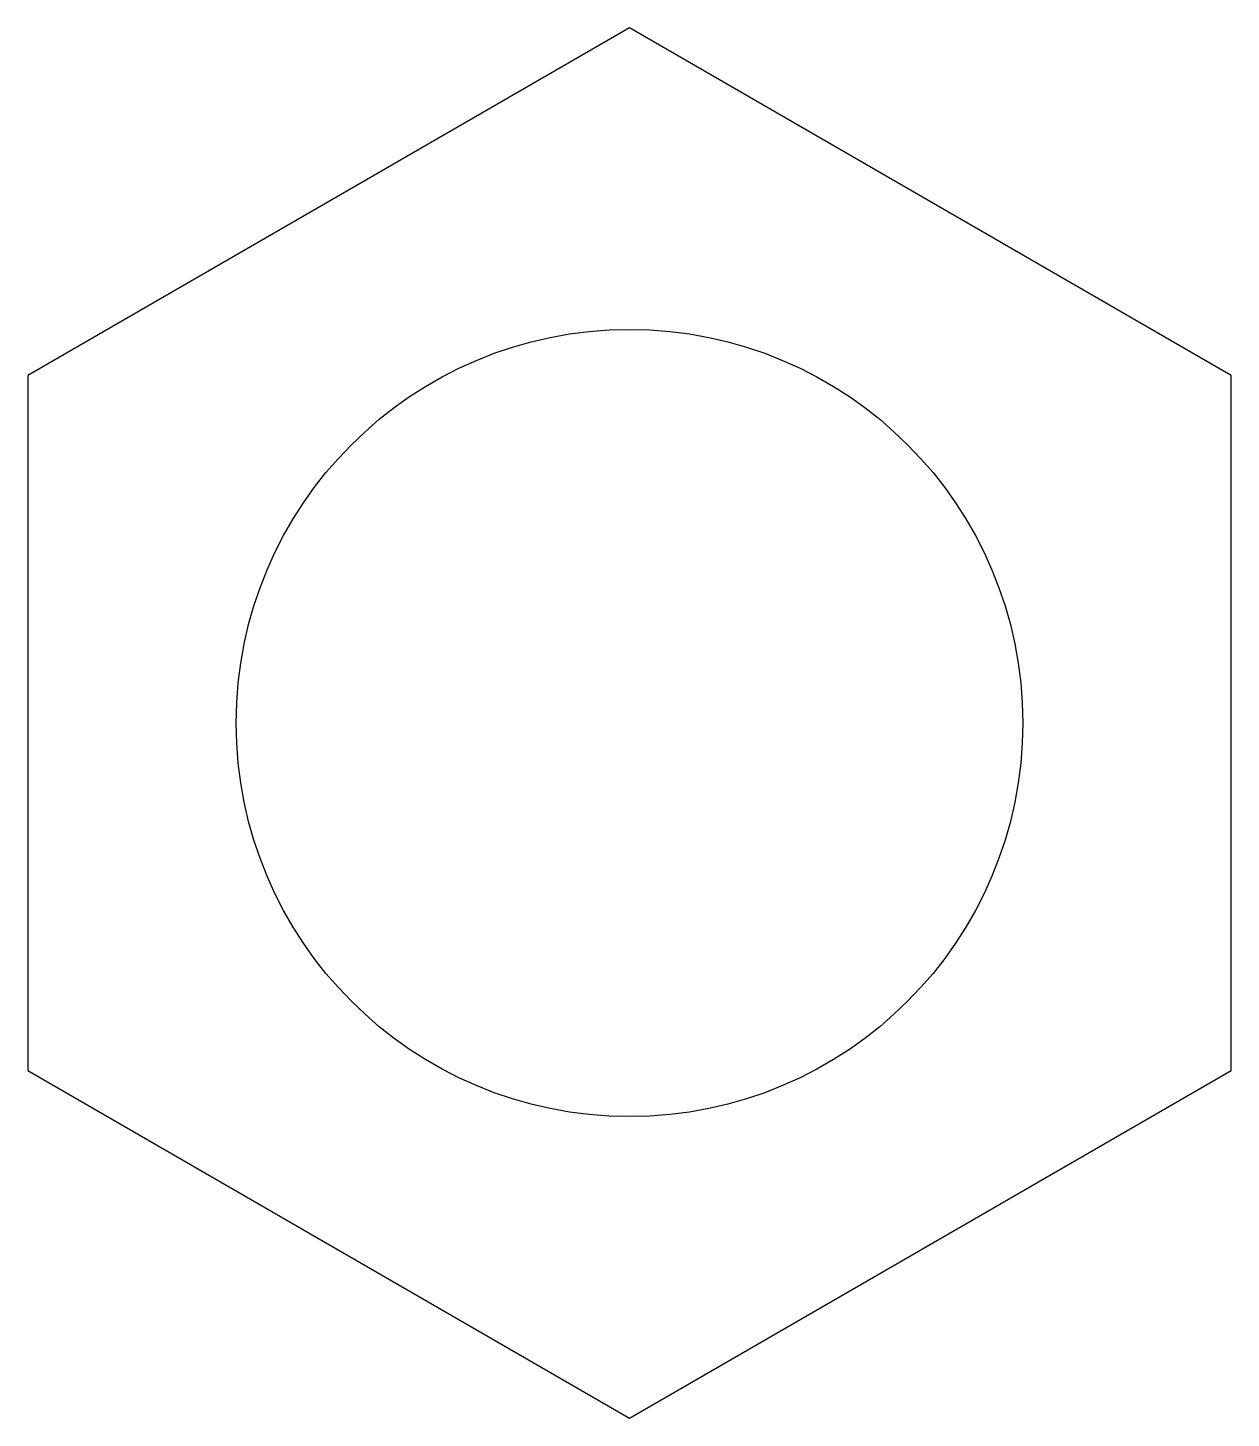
# Model space of a CAD drawing. Header units: millimetres. Extents: x -36.6 to 36.6, y -42.3 to 42.3.
import ezdxf

# ---------------------------------------------------------------- set-up
doc = ezdxf.new("R2010")
doc.units = ezdxf.units.MM

msp = doc.modelspace()

# ---------------------------------------------------------------- linework, layer by layer
at = {"elevation": 70}
msp.add_lwpolyline([(36.622, 21.144), (0, 42.287), (-36.622, 21.144), (-36.622, -21.144), (0, -42.287), (36.622, -21.144)], close=True, dxfattribs=at)
msp.add_circle((0, 0, 70), 23.94)

doc.saveas('drawing.dxf')
